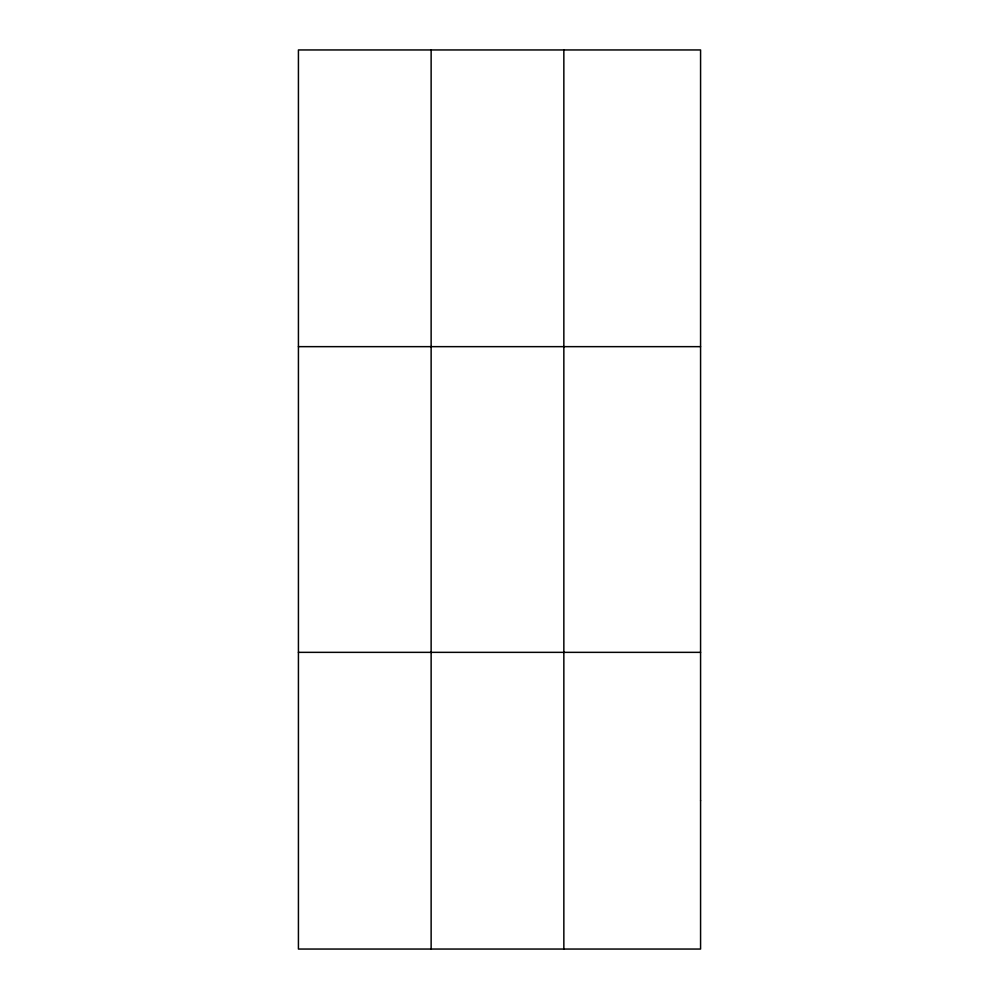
<?xml version="1.0" encoding="UTF-8"?>
<svg xmlns="http://www.w3.org/2000/svg" width="999" height="999" viewBox="0 0 999 999"><rect width="100%" height="100%" fill="white"/><g stroke="black" fill="none" stroke-linecap="round" stroke-linejoin="round"><path stroke-width="1.5" d="M431.131 949.05L431.131 49.95M563.848 949.05L563.848 49.95M298.426 346.653L700.574 346.653M298.426 652.347L700.574 652.347M700.574 800.699L700.574 949.05L298.426 949.05L298.426 49.95L700.574 49.95L700.574 800.699"/></g></svg>
